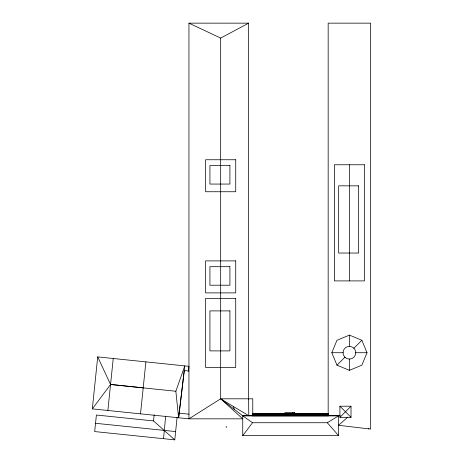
<?xml version="1.0" encoding="UTF-8"?>
<svg xmlns="http://www.w3.org/2000/svg" width="463" height="463" viewBox="0 0 463 463"><rect width="100%" height="100%" fill="white"/><g stroke="black" fill="none" stroke-linecap="round" stroke-linejoin="round"><path stroke-width="0.69" d="M163.537 438.687L165.667 416.098M140.52 413.864L145.891 361.875M220.672 367.72L220.672 398.805L242.739 418.83L188.95 418.83L92.328 408.881L97.705 356.892L188.95 366.326L188.47 370.979M107.867 410.484L113.238 358.501M177.109 417.261L174.771 439.85L153.531 420.931L154.167 414.744M178.614 417.805L184.778 365.897L175.859 391.247L178.614 417.805L184.297 370.55M331.815 352.719L336.971 340.27L349.42 335.114L361.869 340.27L367.02 352.719L361.869 365.162L349.42 370.319L336.971 365.162L331.815 352.719L343.164 352.719M92.328 408.881L110.553 384.493L175.859 391.247M338.563 415.722L338.563 435.608L242.739 435.608L252.543 422.731L327.295 422.731L338.563 415.838L242.739 415.838L220.672 398.805L188.95 418.83L188.95 23.15L248.643 23.15L248.643 399.112M336.971 365.162L344.999 357.141M353.842 348.292L361.869 340.27M339.911 417.325L351.023 406.213L351.023 417.325L339.911 417.325L339.911 406.213L351.023 406.213M347.794 417.157L338.563 425.283L370.672 429.091L370.672 23.15L328.169 23.15L328.169 415.722M188.95 23.15L220.672 38.082L248.643 23.15M355.677 352.719L367.02 352.719M252.833 413.569L328.522 413.569M252.242 413.69L328.527 413.714M252.364 413.829L328.533 413.841M252.376 413.841L328.817 413.858M252.468 413.945L328.736 413.945M252.839 414.13L328.568 414.13M252.538 415.433L328.724 415.433M252.294 415.641L328.504 415.635M242.19 415.739L340.212 415.722M252.294 415.872L328.371 415.872M226.471 427.025L225.967 426.886L226.505 426.996M184.228 370.539L188.95 371.031M179.094 413.152L188.95 414.171M153.531 420.931L96.397 415.022L94.683 431.568L174.771 439.85M95.54 423.292L175.627 431.574M110.559 384.412L143.131 387.861M252.543 422.731L242.739 415.838L242.739 435.608M339.911 406.213L351.023 417.325M327.295 422.731L338.563 435.573M97.705 356.892L110.553 384.493M233.485 406.531L234.197 409.246M248.643 398.805L248.776 415.739L220.672 398.805L252.769 398.805L252.769 415.739M368.756 428.177L368.756 428.86M349.42 164.764L349.42 280.902M349.42 335.114L349.42 346.463M349.42 358.97L349.42 370.319M294.688 413.91L294.688 412.602L284.861 412.602L284.861 413.91M294.427 412.602L294.427 413.91M292.871 412.602L292.871 413.968M220.672 38.082L220.672 260.733M220.672 260.889L220.672 367.466M235.731 159.747L205.613 159.747L205.613 191.74L235.731 191.74L235.731 159.747M364.479 164.764L334.361 164.764L334.361 280.902L364.479 280.902L364.479 164.764M229.914 165.551L209.924 165.551L209.924 184.06L229.914 184.06L229.914 165.551M358.663 185.837L338.673 185.837L338.673 253.041L358.663 253.041L358.663 185.837M235.731 260.889L205.613 260.889L205.613 292.882L235.731 292.882L235.731 260.889M229.914 266.694L209.924 266.694L209.924 285.208L229.914 285.208L229.914 266.694M235.731 298.363L205.613 298.363L205.613 367.466L235.731 367.466L235.731 298.363M229.914 310.899L209.924 310.899L209.924 350.89L229.914 350.89L229.914 310.899M344.889 357.245A6.407 6.407 0 0 0 355.607 354.374A6.407 6.407 0 0 0 347.765 346.532A6.407 6.407 0 0 0 344.889 357.245"/></g></svg>
